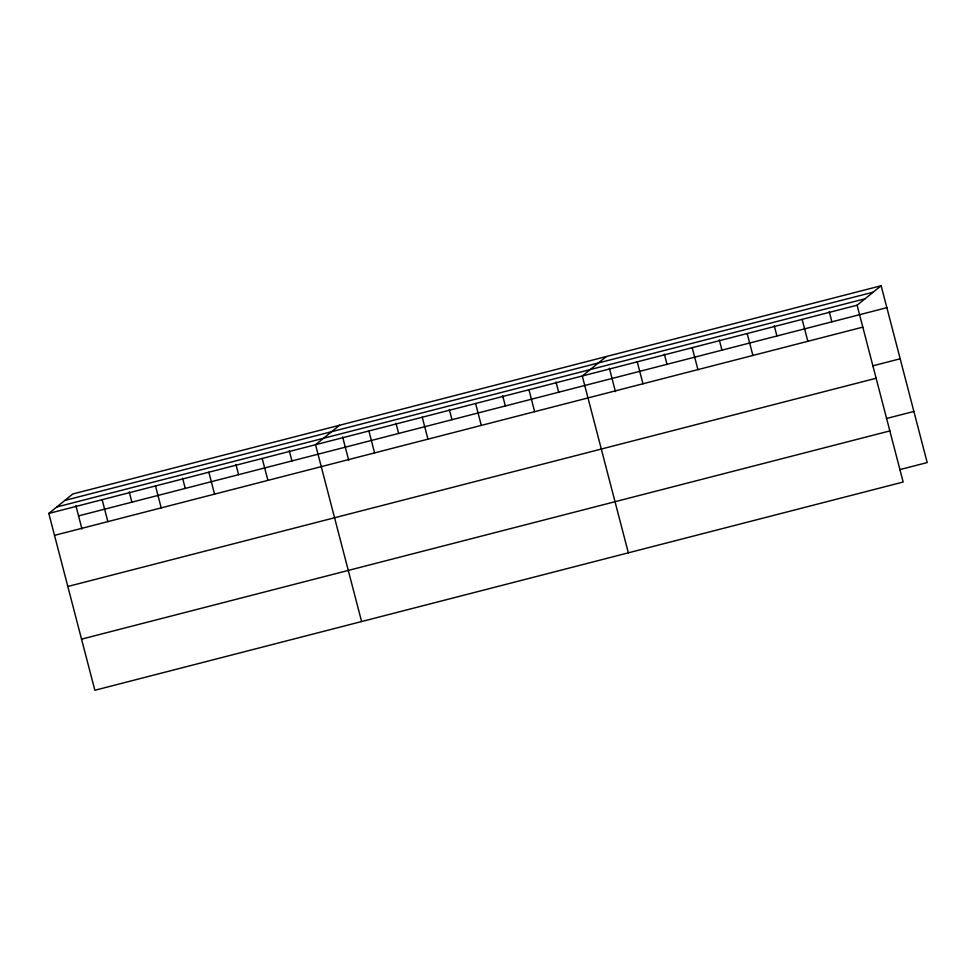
<?xml version="1.0" encoding="UTF-8"?>
<svg xmlns="http://www.w3.org/2000/svg" width="976" height="976" viewBox="0 0 976 976"><rect width="100%" height="100%" fill="white"/><g stroke="black" fill="none" stroke-linecap="round" stroke-linejoin="round"><path stroke-width="1.46" d="M881.145 285.736L857.099 305.207L903.166 482.034L94.855 690.264L48.8 513.437L72.834 493.966L881.145 285.736L927.2 462.563L899.713 469.651M339.575 425.255L315.541 444.714L361.596 621.541M606.316 356.533L582.282 376.004L628.337 552.831M64.904 500.395L873.203 292.166M56.73 507.008L865.041 298.778M48.8 513.437L857.099 305.207M78.556 515.901L886.855 307.672M54.51 535.36L862.821 327.131M872.69 365.866L900.165 358.79M67.832 586.478L876.131 378.249M886.403 418.533L913.89 411.445M81.545 639.146L889.844 430.916M829.222 311.6L831.894 321.836M802.138 319.359L807.847 341.295M774.261 325.752L776.92 335.988M747.177 333.524L752.886 355.459M719.288 339.916L721.959 350.152M692.204 347.688L697.925 369.611M664.327 354.081L666.998 364.316M637.243 361.84L642.952 383.775M609.366 368.233L615.453 391.62M556.015 381.982L558.687 392.218M528.931 389.741L534.641 411.677M502.664 395.719L505.336 405.955M475.58 403.491L481.302 425.414M449.326 409.469L451.986 419.704M422.242 417.228L427.952 439.163M395.975 423.206L398.635 433.442M368.891 430.977L374.601 452.901M342.625 436.955L348.713 460.33M289.274 450.692L291.946 460.928M262.19 458.464L267.9 480.387M235.924 464.442L238.595 474.678M208.84 472.201L214.561 494.137M182.585 478.179L185.245 488.415M155.501 485.95L161.211 507.874M129.235 491.928L131.894 502.164M102.151 499.688L107.86 521.623M75.884 505.666L81.972 529.041"/></g></svg>
